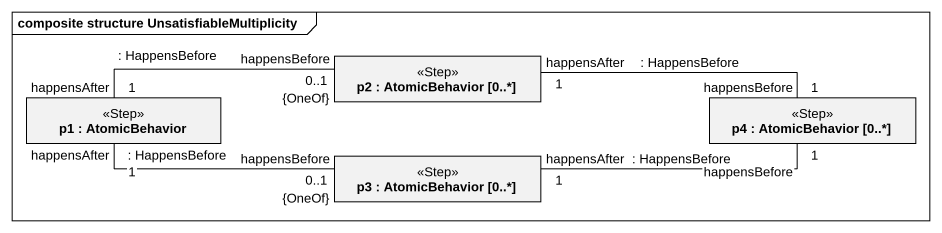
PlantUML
@startuml
mainframe composite structure UnsatisfiableMultiplicity
rectangle "p2 : AtomicBehavior [0..*]" as p2 <<Step>>
rectangle "p1 : AtomicBehavior" as p1 <<Step>>
rectangle "p4 : AtomicBehavior [0..*]" as p4 <<Step>>
rectangle "p3 : AtomicBehavior [0..*]" as p3 <<Step>>
p2 "happensAfter\n1" -right- "happensBefore\n1" p4 : : HappensBefore
p1 "happensAfter\n1" -right- "happensBefore\n0..1\n{OneOf}" p2 : : HappensBefore
p1 "happensAfter\n1" -right- "happensBefore\n0..1\n{OneOf}" p3 : : HappensBefore
p3 "happensAfter\n1" -right- "happensBefore\n1" p4 : : HappensBefore
@enduml
